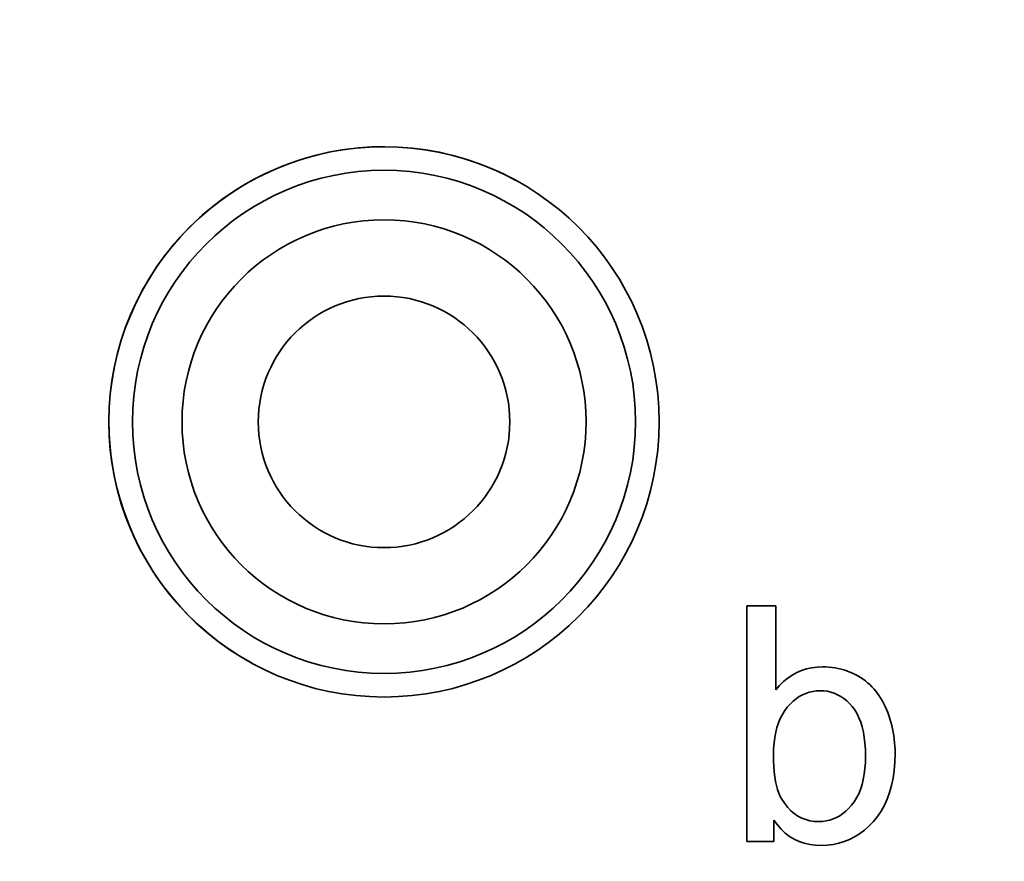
# Model space of a CAD drawing. Extents: x 23 to 417, y 3 to 294.
# Drawn here: x 145.332 to 150.029, y 104.444 to 108.459 of the extents above; entities that cross this region are included whole.
import ezdxf

# ---------------------------------------------------------------- set-up
doc = ezdxf.new("R2010")
doc.units = 0
doc.layers.get('0').update_dxf_attribs({"lineweight": 13})

msp = doc.modelspace()

# ---------------------------------------------------------------- linework, layer by layer
at = {"color": 7, "lineweight": 35, "ltscale": 0.003454}
msp.add_line((148.801, 105.6633), (148.9392, 105.6633), dxfattribs=at)
at = {"color": 7, "lineweight": 35, "ltscale": 0.028125}
msp.add_line((148.801, 104.5383), (148.801, 105.6633), dxfattribs=at)
at = {"color": 7, "lineweight": 35, "ltscale": 0.010034}
msp.add_line((148.9392, 105.6633), (148.9392, 105.262), dxfattribs=at)
at = {"color": 7, "lineweight": 35, "ltscale": 0.00062484}
msp.add_line((149.0616, 105.3541), (149.0853, 105.3618), dxfattribs=at)
at = {"color": 7, "lineweight": 35, "ltscale": 0.000633543}
msp.add_line((149.0853, 105.3618), (149.1101, 105.3673), dxfattribs=at)
at = {"color": 7, "lineweight": 35, "ltscale": 0.000648141}
msp.add_line((149.1101, 105.3673), (149.1358, 105.3706), dxfattribs=at)
at = {"color": 7, "lineweight": 35, "ltscale": 0.000667746}
msp.add_line((149.1358, 105.3706), (149.1625, 105.3717), dxfattribs=at)
at = {"color": 7, "lineweight": 35, "ltscale": 0.000374011}
msp.add_line((149.1625, 105.3717), (149.1774, 105.3714), dxfattribs=at)
at = {"color": 7, "lineweight": 35, "ltscale": 0.000370627}
msp.add_line((149.1774, 105.3714), (149.1922, 105.3705), dxfattribs=at)
at = {"color": 7, "lineweight": 35, "ltscale": 0.000367897}
msp.add_line((149.1922, 105.3705), (149.2069, 105.369), dxfattribs=at)
at = {"color": 7, "lineweight": 35, "ltscale": 0.000365763}
msp.add_line((149.2069, 105.369), (149.2213, 105.3669), dxfattribs=at)
at = {"color": 7, "lineweight": 35, "ltscale": 0.00036434}
msp.add_line((149.2213, 105.3669), (149.2357, 105.3641), dxfattribs=at)
at = {"color": 7, "lineweight": 35, "ltscale": 0.000363635}
msp.add_line((149.2357, 105.3641), (149.2498, 105.3608), dxfattribs=at)
at = {"color": 7, "lineweight": 35, "ltscale": 0.00036349}
msp.add_line((149.2498, 105.3608), (149.2638, 105.3569), dxfattribs=at)
at = {"color": 7, "lineweight": 35, "ltscale": 0.000364067}
msp.add_line((149.2638, 105.3569), (149.2776, 105.3523), dxfattribs=at)
at = {"color": 7, "lineweight": 35, "ltscale": 0.00064583}
msp.add_line((148.9761, 105.3015), (148.996, 105.3179), dxfattribs=at)
at = {"color": 7, "lineweight": 35, "ltscale": 0.000632384}
msp.add_line((148.996, 105.3179), (149.0169, 105.3322), dxfattribs=at)
at = {"color": 7, "lineweight": 35, "ltscale": 0.000623888}
msp.add_line((149.0169, 105.3322), (149.0387, 105.3443), dxfattribs=at)
at = {"color": 7, "lineweight": 35, "ltscale": 0.000621623}
msp.add_line((149.0387, 105.3443), (149.0616, 105.3541), dxfattribs=at)
at = {"color": 7, "lineweight": 35, "ltscale": 0.000365165}
msp.add_line((149.2776, 105.3523), (149.2913, 105.3471), dxfattribs=at)
at = {"color": 7, "lineweight": 35, "ltscale": 0.000367245}
msp.add_line((149.2913, 105.3471), (149.3048, 105.3414), dxfattribs=at)
at = {"color": 7, "lineweight": 35, "ltscale": 0.000365351}
msp.add_line((149.3048, 105.3414), (149.318, 105.3351), dxfattribs=at)
at = {"color": 7, "lineweight": 35, "ltscale": 0.000360688}
msp.add_line((149.318, 105.3351), (149.3307, 105.3283), dxfattribs=at)
at = {"color": 7, "lineweight": 35, "ltscale": 0.000356033}
msp.add_line((149.3307, 105.3283), (149.343, 105.321), dxfattribs=at)
at = {"color": 7, "lineweight": 35, "ltscale": 0.000352636}
msp.add_line((149.343, 105.321), (149.3547, 105.3132), dxfattribs=at)
at = {"color": 7, "lineweight": 35, "ltscale": 0.000349805}
msp.add_line((149.3547, 105.3132), (149.366, 105.3049), dxfattribs=at)
at = {"color": 7, "lineweight": 35, "ltscale": 0.000688294}
msp.add_line((148.9392, 105.262), (148.9571, 105.2828), dxfattribs=at)
at = {"color": 7, "lineweight": 35, "ltscale": 0.000664589}
msp.add_line((148.9571, 105.2828), (148.9761, 105.3015), dxfattribs=at)
at = {"color": 7, "lineweight": 35, "ltscale": 0.000348048}
msp.add_line((149.366, 105.3049), (149.3768, 105.2962), dxfattribs=at)
at = {"color": 7, "lineweight": 35, "ltscale": 0.000346854}
msp.add_line((149.3768, 105.2962), (149.3872, 105.2869), dxfattribs=at)
at = {"color": 7, "lineweight": 35, "ltscale": 0.000346551}
msp.add_line((149.3872, 105.2869), (149.397, 105.2772), dxfattribs=at)
at = {"color": 7, "lineweight": 35, "ltscale": 0.0003473}
msp.add_line((149.397, 105.2772), (149.4064, 105.2669), dxfattribs=at)
at = {"color": 7, "lineweight": 35, "ltscale": 0.000348609}
msp.add_line((149.4064, 105.2669), (149.4153, 105.2562), dxfattribs=at)
at = {"color": 7, "lineweight": 35, "ltscale": 0.000466009}
msp.add_line((149.0355, 105.2196), (149.021, 105.2078), dxfattribs=at)
at = {"color": 7, "lineweight": 35, "ltscale": 0.000451934}
msp.add_line((149.0504, 105.2298), (149.0355, 105.2196), dxfattribs=at)
at = {"color": 7, "lineweight": 35, "ltscale": 0.000441929}
msp.add_line((149.0658, 105.2385), (149.0504, 105.2298), dxfattribs=at)
at = {"color": 7, "lineweight": 35, "ltscale": 0.000435062}
msp.add_line((149.0817, 105.2455), (149.0658, 105.2385), dxfattribs=at)
at = {"color": 7, "lineweight": 35, "ltscale": 0.00043247}
msp.add_line((149.0981, 105.2511), (149.0817, 105.2455), dxfattribs=at)
at = {"color": 7, "lineweight": 35, "ltscale": 0.000433331}
msp.add_line((149.115, 105.255), (149.0981, 105.2511), dxfattribs=at)
at = {"color": 7, "lineweight": 35, "ltscale": 0.000438286}
msp.add_line((149.1323, 105.2573), (149.115, 105.255), dxfattribs=at)
at = {"color": 7, "lineweight": 35, "ltscale": 0.00044703}
msp.add_line((149.1502, 105.2581), (149.1323, 105.2573), dxfattribs=at)
at = {"color": 7, "lineweight": 35, "ltscale": 0.000442715}
msp.add_line((149.1679, 105.2574), (149.1502, 105.2581), dxfattribs=at)
at = {"color": 7, "lineweight": 35, "ltscale": 0.000432911}
msp.add_line((149.1851, 105.2551), (149.1679, 105.2574), dxfattribs=at)
at = {"color": 7, "lineweight": 35, "ltscale": 0.00042642}
msp.add_line((149.2017, 105.2513), (149.1851, 105.2551), dxfattribs=at)
at = {"color": 7, "lineweight": 35, "ltscale": 0.000423956}
msp.add_line((149.2178, 105.246), (149.2017, 105.2513), dxfattribs=at)
at = {"color": 7, "lineweight": 35, "ltscale": 0.000425192}
msp.add_line((149.2334, 105.2391), (149.2178, 105.246), dxfattribs=at)
at = {"color": 7, "lineweight": 35, "ltscale": 0.000430304}
msp.add_line((149.2484, 105.2308), (149.2334, 105.2391), dxfattribs=at)
at = {"color": 7, "lineweight": 35, "ltscale": 0.000438849}
msp.add_line((149.2629, 105.2209), (149.2484, 105.2308), dxfattribs=at)
at = {"color": 7, "lineweight": 35, "ltscale": 0.000451023}
msp.add_line((149.2769, 105.2095), (149.2629, 105.2209), dxfattribs=at)
at = {"color": 7, "lineweight": 35, "ltscale": 0.000351292}
msp.add_line((149.4153, 105.2562), (149.4238, 105.245), dxfattribs=at)
at = {"color": 7, "lineweight": 35, "ltscale": 0.000354917}
msp.add_line((149.4238, 105.245), (149.4319, 105.2334), dxfattribs=at)
at = {"color": 7, "lineweight": 35, "ltscale": 0.000359061}
msp.add_line((149.4319, 105.2334), (149.4397, 105.2213), dxfattribs=at)
at = {"color": 7, "lineweight": 35, "ltscale": 0.000363793}
msp.add_line((149.4397, 105.2213), (149.447, 105.2087), dxfattribs=at)
at = {"color": 7, "lineweight": 35, "ltscale": 0.000516828}
msp.add_line((148.9937, 105.1795), (148.9811, 105.163), dxfattribs=at)
at = {"color": 7, "lineweight": 35, "ltscale": 0.000502416}
msp.add_line((149.0071, 105.1944), (148.9937, 105.1795), dxfattribs=at)
at = {"color": 7, "lineweight": 35, "ltscale": 0.00048302}
msp.add_line((149.021, 105.2078), (149.0071, 105.1944), dxfattribs=at)
at = {"color": 7, "lineweight": 35, "ltscale": 0.000466416}
msp.add_line((149.2904, 105.1966), (149.2769, 105.2095), dxfattribs=at)
at = {"color": 7, "lineweight": 35, "ltscale": 0.000484439}
msp.add_line((149.3033, 105.1822), (149.2904, 105.1966), dxfattribs=at)
at = {"color": 7, "lineweight": 35, "ltscale": 0.000501086}
msp.add_line((149.3153, 105.1661), (149.3033, 105.1822), dxfattribs=at)
at = {"color": 7, "lineweight": 35, "ltscale": 0.000369154}
msp.add_line((149.447, 105.2087), (149.454, 105.1957), dxfattribs=at)
at = {"color": 7, "lineweight": 35, "ltscale": 0.000375042}
msp.add_line((149.454, 105.1957), (149.4606, 105.1822), dxfattribs=at)
at = {"color": 7, "lineweight": 35, "ltscale": 0.00038111}
msp.add_line((149.4606, 105.1822), (149.4668, 105.1683), dxfattribs=at)
at = {"color": 7, "lineweight": 35, "ltscale": 0.00055885}
msp.add_line((148.96, 105.126), (148.9514, 105.1053), dxfattribs=at)
at = {"color": 7, "lineweight": 35, "ltscale": 0.000541127}
msp.add_line((148.9699, 105.1452), (148.96, 105.126), dxfattribs=at)
at = {"color": 7, "lineweight": 35, "ltscale": 0.000526763}
msp.add_line((148.9811, 105.163), (148.9699, 105.1452), dxfattribs=at)
at = {"color": 7, "lineweight": 35, "ltscale": 0.000517893}
msp.add_line((149.3261, 105.1484), (149.3153, 105.1661), dxfattribs=at)
at = {"color": 7, "lineweight": 35, "ltscale": 0.000539448}
msp.add_line((149.3356, 105.129), (149.3261, 105.1484), dxfattribs=at)
at = {"color": 7, "lineweight": 35, "ltscale": 0.000564927}
msp.add_line((149.3438, 105.108), (149.3356, 105.129), dxfattribs=at)
at = {"color": 7, "lineweight": 35, "ltscale": 0.000387691}
msp.add_line((149.4668, 105.1683), (149.4727, 105.1539), dxfattribs=at)
at = {"color": 7, "lineweight": 35, "ltscale": 0.000395315}
msp.add_line((149.4727, 105.1539), (149.4782, 105.1391), dxfattribs=at)
at = {"color": 7, "lineweight": 35, "ltscale": 0.000402331}
msp.add_line((149.4782, 105.1391), (149.4832, 105.1238), dxfattribs=at)
at = {"color": 7, "lineweight": 35, "ltscale": 0.000407325}
msp.add_line((149.4832, 105.1238), (149.4879, 105.1082), dxfattribs=at)
at = {"color": 7, "lineweight": 35, "ltscale": 0.000604749}
msp.add_line((148.9441, 105.0833), (148.9382, 105.0598), dxfattribs=at)
at = {"color": 7, "lineweight": 35, "ltscale": 0.000580467}
msp.add_line((148.9514, 105.1053), (148.9441, 105.0833), dxfattribs=at)
at = {"color": 7, "lineweight": 35, "ltscale": 0.000594311}
msp.add_line((149.3508, 105.0853), (149.3438, 105.108), dxfattribs=at)
at = {"color": 7, "lineweight": 35, "ltscale": 0.000626395}
msp.add_line((149.3565, 105.0609), (149.3508, 105.0853), dxfattribs=at)
at = {"color": 7, "lineweight": 35, "ltscale": 0.000409232}
msp.add_line((149.4879, 105.1082), (149.4921, 105.0924), dxfattribs=at)
at = {"color": 7, "lineweight": 35, "ltscale": 0.000411268}
msp.add_line((149.4921, 105.0924), (149.4958, 105.0764), dxfattribs=at)
at = {"color": 7, "lineweight": 35, "ltscale": 0.000414318}
msp.add_line((149.4958, 105.0764), (149.499, 105.0601), dxfattribs=at)
at = {"color": 7, "lineweight": 35, "ltscale": 0.00066179}
msp.add_line((148.9336, 105.0349), (148.9303, 105.0087), dxfattribs=at)
at = {"color": 7, "lineweight": 35, "ltscale": 0.000632297}
msp.add_line((148.9382, 105.0598), (148.9336, 105.0349), dxfattribs=at)
at = {"color": 7, "lineweight": 35, "ltscale": 0.000660792}
msp.add_line((149.3609, 105.0348), (149.3565, 105.0609), dxfattribs=at)
at = {"color": 7, "lineweight": 35, "ltscale": 0.000698268}
msp.add_line((149.3641, 105.0071), (149.3609, 105.0348), dxfattribs=at)
at = {"color": 7, "lineweight": 35, "ltscale": 0.000417194}
msp.add_line((149.499, 105.0601), (149.5017, 105.0436), dxfattribs=at)
at = {"color": 7, "lineweight": 35, "ltscale": 0.000420491}
msp.add_line((149.5017, 105.0436), (149.5039, 105.027), dxfattribs=at)
at = {"color": 7, "lineweight": 35, "ltscale": 0.000727177}
msp.add_line((148.9283, 104.981), (148.9277, 104.9519), dxfattribs=at)
at = {"color": 7, "lineweight": 35, "ltscale": 0.000693269}
msp.add_line((148.9303, 105.0087), (148.9283, 104.981), dxfattribs=at)
at = {"color": 7, "lineweight": 35, "ltscale": 0.000736832}
msp.add_line((149.366, 104.9777), (149.3641, 105.0071), dxfattribs=at)
at = {"color": 7, "lineweight": 35, "ltscale": 0.000424761}
msp.add_line((149.5039, 105.027), (149.5056, 105.0101), dxfattribs=at)
at = {"color": 7, "lineweight": 35, "ltscale": 0.00042882}
msp.add_line((149.5056, 105.0101), (149.5068, 104.993), dxfattribs=at)
at = {"color": 7, "lineweight": 35, "ltscale": 0.000433843}
msp.add_line((149.5068, 104.993), (149.5076, 104.9756), dxfattribs=at)
at = {"color": 7, "lineweight": 35, "ltscale": 0.000712458}
msp.add_line((148.9277, 104.9519), (148.9281, 104.9234), dxfattribs=at)
at = {"color": 7, "lineweight": 35, "ltscale": 0.000759781}
msp.add_line((149.3659, 104.9162), (149.3666, 104.9466), dxfattribs=at)
at = {"color": 7, "lineweight": 35, "ltscale": 0.000777202}
msp.add_line((149.3666, 104.9466), (149.366, 104.9777), dxfattribs=at)
at = {"color": 7, "lineweight": 35, "ltscale": 0.001024}
msp.add_line((149.5078, 104.9581), (149.5068, 104.9171), dxfattribs=at)
at = {"color": 7, "lineweight": 35, "ltscale": 0.000438341}
msp.add_line((149.5076, 104.9756), (149.5078, 104.9581), dxfattribs=at)
at = {"color": 7, "lineweight": 35, "ltscale": 0.000672715}
msp.add_line((148.9281, 104.9234), (148.9292, 104.8966), dxfattribs=at)
at = {"color": 7, "lineweight": 35, "ltscale": 0.000633126}
msp.add_line((148.9292, 104.8966), (148.9312, 104.8713), dxfattribs=at)
at = {"color": 7, "lineweight": 35, "ltscale": 0.000687306}
msp.add_line((149.3607, 104.86), (149.364, 104.8873), dxfattribs=at)
at = {"color": 7, "lineweight": 35, "ltscale": 0.000722972}
msp.add_line((149.364, 104.8873), (149.3659, 104.9162), dxfattribs=at)
at = {"color": 7, "lineweight": 35, "ltscale": 0.000978976}
msp.add_line((149.5068, 104.9171), (149.5037, 104.8781), dxfattribs=at)
at = {"color": 7, "lineweight": 35, "ltscale": 0.000594626}
msp.add_line((148.9312, 104.8713), (148.934, 104.8477), dxfattribs=at)
at = {"color": 7, "lineweight": 35, "ltscale": 0.000557144}
msp.add_line((148.934, 104.8477), (148.9376, 104.8257), dxfattribs=at)
at = {"color": 7, "lineweight": 35, "ltscale": 0.000654317}
msp.add_line((149.356, 104.8343), (149.3607, 104.86), dxfattribs=at)
at = {"color": 7, "lineweight": 35, "ltscale": 0.000899337}
msp.add_line((149.4985, 104.8409), (149.4912, 104.8057), dxfattribs=at)
at = {"color": 7, "lineweight": 35, "ltscale": 0.000937687}
msp.add_line((149.5037, 104.8781), (149.4985, 104.8409), dxfattribs=at)
at = {"color": 7, "lineweight": 35, "ltscale": 0.00052069}
msp.add_line((148.9376, 104.8257), (148.942, 104.8053), dxfattribs=at)
at = {"color": 7, "lineweight": 35, "ltscale": 0.000486228}
msp.add_line((148.942, 104.8053), (148.9472, 104.7866), dxfattribs=at)
at = {"color": 7, "lineweight": 35, "ltscale": 0.000595093}
msp.add_line((149.3428, 104.7874), (149.3501, 104.8101), dxfattribs=at)
at = {"color": 7, "lineweight": 35, "ltscale": 0.000623324}
msp.add_line((149.3501, 104.8101), (149.356, 104.8343), dxfattribs=at)
at = {"color": 7, "lineweight": 35, "ltscale": 0.000865418}
msp.add_line((149.4912, 104.8057), (149.4819, 104.7724), dxfattribs=at)
at = {"color": 7, "lineweight": 35, "ltscale": 0.000453141}
msp.add_line((148.9472, 104.7866), (148.9532, 104.7695), dxfattribs=at)
at = {"color": 7, "lineweight": 35, "ltscale": 0.000422645}
msp.add_line((148.9532, 104.7695), (148.96, 104.754), dxfattribs=at)
at = {"color": 7, "lineweight": 35, "ltscale": 0.000394994}
msp.add_line((148.96, 104.754), (148.9676, 104.7401), dxfattribs=at)
at = {"color": 7, "lineweight": 35, "ltscale": 0.000531208}
msp.add_line((149.3131, 104.7286), (149.3244, 104.7467), dxfattribs=at)
at = {"color": 7, "lineweight": 35, "ltscale": 0.000548778}
msp.add_line((149.3244, 104.7467), (149.3343, 104.7663), dxfattribs=at)
at = {"color": 7, "lineweight": 35, "ltscale": 0.000570074}
msp.add_line((149.3343, 104.7663), (149.3428, 104.7874), dxfattribs=at)
at = {"color": 7, "lineweight": 35, "ltscale": 0.000835991}
msp.add_line((149.4819, 104.7724), (149.4705, 104.7409), dxfattribs=at)
at = {"color": 7, "lineweight": 35, "ltscale": 0.000608863}
msp.add_line((148.9676, 104.7401), (148.9811, 104.7199), dxfattribs=at)
at = {"color": 7, "lineweight": 35, "ltscale": 0.000579297}
msp.add_line((148.9811, 104.7199), (148.9955, 104.7017), dxfattribs=at)
at = {"color": 7, "lineweight": 35, "ltscale": 0.00055443}
msp.add_line((148.9955, 104.7017), (149.0108, 104.6857), dxfattribs=at)
at = {"color": 7, "lineweight": 35, "ltscale": 0.000502617}
msp.add_line((149.2872, 104.6972), (149.3006, 104.7121), dxfattribs=at)
at = {"color": 7, "lineweight": 35, "ltscale": 0.000518189}
msp.add_line((149.3006, 104.7121), (149.3131, 104.7286), dxfattribs=at)
at = {"color": 7, "lineweight": 35, "ltscale": 0.000792435}
msp.add_line((149.457, 104.7114), (149.4415, 104.6838), dxfattribs=at)
at = {"color": 7, "lineweight": 35, "ltscale": 0.000811319}
msp.add_line((149.4705, 104.7409), (149.457, 104.7114), dxfattribs=at)
at = {"color": 7, "lineweight": 35, "ltscale": 0.00053434}
msp.add_line((149.0108, 104.6857), (149.0271, 104.6719), dxfattribs=at)
at = {"color": 7, "lineweight": 35, "ltscale": 0.000520265}
msp.add_line((149.0271, 104.6719), (149.0443, 104.6601), dxfattribs=at)
at = {"color": 7, "lineweight": 35, "ltscale": 0.000512567}
msp.add_line((149.0443, 104.6601), (149.0624, 104.6505), dxfattribs=at)
at = {"color": 7, "lineweight": 35, "ltscale": 0.000435222}
msp.add_line((149.2126, 104.6461), (149.2285, 104.6531), dxfattribs=at)
at = {"color": 7, "lineweight": 35, "ltscale": 0.000441676}
msp.add_line((149.2285, 104.6531), (149.2439, 104.6618), dxfattribs=at)
at = {"color": 7, "lineweight": 35, "ltscale": 0.000452325}
msp.add_line((149.2439, 104.6618), (149.2588, 104.672), dxfattribs=at)
at = {"color": 7, "lineweight": 35, "ltscale": 0.000465806}
msp.add_line((149.2588, 104.672), (149.2732, 104.6838), dxfattribs=at)
at = {"color": 7, "lineweight": 35, "ltscale": 0.000482799}
msp.add_line((149.2732, 104.6838), (149.2872, 104.6972), dxfattribs=at)
at = {"color": 7, "lineweight": 35, "ltscale": 0.000772412}
msp.add_line((149.4239, 104.6581), (149.4042, 104.6342), dxfattribs=at)
at = {"color": 7, "lineweight": 35, "ltscale": 0.000779451}
msp.add_line((149.4415, 104.6838), (149.4239, 104.6581), dxfattribs=at)
at = {"color": 7, "lineweight": 35, "ltscale": 0.002551}
msp.add_line((148.9292, 104.6404), (148.9292, 104.5383), dxfattribs=at)
at = {"color": 7, "lineweight": 35, "ltscale": 0.000713359}
msp.add_line((148.9462, 104.6175), (148.9292, 104.6404), dxfattribs=at)
at = {"color": 7, "lineweight": 35, "ltscale": 0.000686511}
msp.add_line((148.9645, 104.597), (148.9462, 104.6175), dxfattribs=at)
at = {"color": 7, "lineweight": 35, "ltscale": 0.000511055}
msp.add_line((149.0624, 104.6505), (149.0814, 104.6431), dxfattribs=at)
at = {"color": 7, "lineweight": 35, "ltscale": 0.000516192}
msp.add_line((149.0814, 104.6431), (149.1014, 104.6377), dxfattribs=at)
at = {"color": 7, "lineweight": 35, "ltscale": 0.000527964}
msp.add_line((149.1014, 104.6377), (149.1223, 104.6345), dxfattribs=at)
at = {"color": 7, "lineweight": 35, "ltscale": 0.000545393}
msp.add_line((149.1223, 104.6345), (149.1441, 104.6335), dxfattribs=at)
at = {"color": 7, "lineweight": 35, "ltscale": 0.000447323}
msp.add_line((149.1441, 104.6335), (149.1619, 104.6343), dxfattribs=at)
at = {"color": 7, "lineweight": 35, "ltscale": 0.000438289}
msp.add_line((149.1619, 104.6343), (149.1793, 104.6366), dxfattribs=at)
at = {"color": 7, "lineweight": 35, "ltscale": 0.000433312}
msp.add_line((149.1793, 104.6366), (149.1962, 104.6406), dxfattribs=at)
at = {"color": 7, "lineweight": 35, "ltscale": 0.000432198}
msp.add_line((149.1962, 104.6406), (149.2126, 104.6461), dxfattribs=at)
at = {"color": 7, "lineweight": 35, "ltscale": 0.0007333}
msp.add_line((149.3831, 104.6125), (149.3611, 104.5931), dxfattribs=at)
at = {"color": 7, "lineweight": 35, "ltscale": 0.000757491}
msp.add_line((149.4042, 104.6342), (149.3831, 104.6125), dxfattribs=at)
at = {"color": 7, "lineweight": 35, "ltscale": 0.000665272}
msp.add_line((148.9841, 104.5789), (148.9645, 104.597), dxfattribs=at)
at = {"color": 7, "lineweight": 35, "ltscale": 0.000650259}
msp.add_line((149.0048, 104.5633), (148.9841, 104.5789), dxfattribs=at)
at = {"color": 7, "lineweight": 35, "ltscale": 0.000642477}
msp.add_line((149.0268, 104.55), (149.0048, 104.5633), dxfattribs=at)
at = {"color": 7, "lineweight": 35, "ltscale": 0.00068738}
msp.add_line((149.3147, 104.5611), (149.2902, 104.5485), dxfattribs=at)
at = {"color": 7, "lineweight": 35, "ltscale": 0.000697594}
msp.add_line((149.3383, 104.5759), (149.3147, 104.5611), dxfattribs=at)
at = {"color": 7, "lineweight": 35, "ltscale": 0.000713247}
msp.add_line((149.3611, 104.5931), (149.3383, 104.5759), dxfattribs=at)
at = {"color": 7, "lineweight": 35, "ltscale": 0.003204}
msp.add_line((148.9292, 104.5383), (148.801, 104.5383), dxfattribs=at)
at = {"color": 7, "lineweight": 35, "ltscale": 0.000641515}
msp.add_line((149.0501, 104.5392), (149.0268, 104.55), dxfattribs=at)
at = {"color": 7, "lineweight": 35, "ltscale": 0.000647822}
msp.add_line((149.0746, 104.5307), (149.0501, 104.5392), dxfattribs=at)
at = {"color": 7, "lineweight": 35, "ltscale": 0.000661081}
msp.add_line((149.1003, 104.5247), (149.0746, 104.5307), dxfattribs=at)
at = {"color": 7, "lineweight": 35, "ltscale": 0.000680657}
msp.add_line((149.1273, 104.5211), (149.1003, 104.5247), dxfattribs=at)
at = {"color": 7, "lineweight": 35, "ltscale": 0.000706464}
msp.add_line((149.1556, 104.5199), (149.1273, 104.5211), dxfattribs=at)
at = {"color": 7, "lineweight": 35, "ltscale": 0.000715547}
msp.add_line((149.1842, 104.521), (149.1556, 104.5199), dxfattribs=at)
at = {"color": 7, "lineweight": 35, "ltscale": 0.00069932}
msp.add_line((149.2119, 104.5245), (149.1842, 104.521), dxfattribs=at)
at = {"color": 7, "lineweight": 35, "ltscale": 0.000688527}
msp.add_line((149.2389, 104.5302), (149.2119, 104.5245), dxfattribs=at)
at = {"color": 7, "lineweight": 35, "ltscale": 0.000682549}
msp.add_line((149.265, 104.5382), (149.2389, 104.5302), dxfattribs=at)
at = {"color": 7, "lineweight": 35, "ltscale": 0.000682335}
msp.add_line((149.2902, 104.5485), (149.265, 104.5382), dxfattribs=at)
at = {"color": 7, "lineweight": 35}
for radius in [1.3125, 1.2, 0.9638, 0.6]:
    msp.add_circle((147.0698, 106.5405), radius, dxfattribs=at)
for centre, radius, start, end in [((149.3198, 108.9405), 16.9688, 92.27977, 447.72023), ((147.0698, 106.5405), 1.3125, 61.3521, 241.3521)]:
    msp.add_arc(centre, radius, start, end, dxfattribs=at)

doc.saveas('drawing.dxf')
